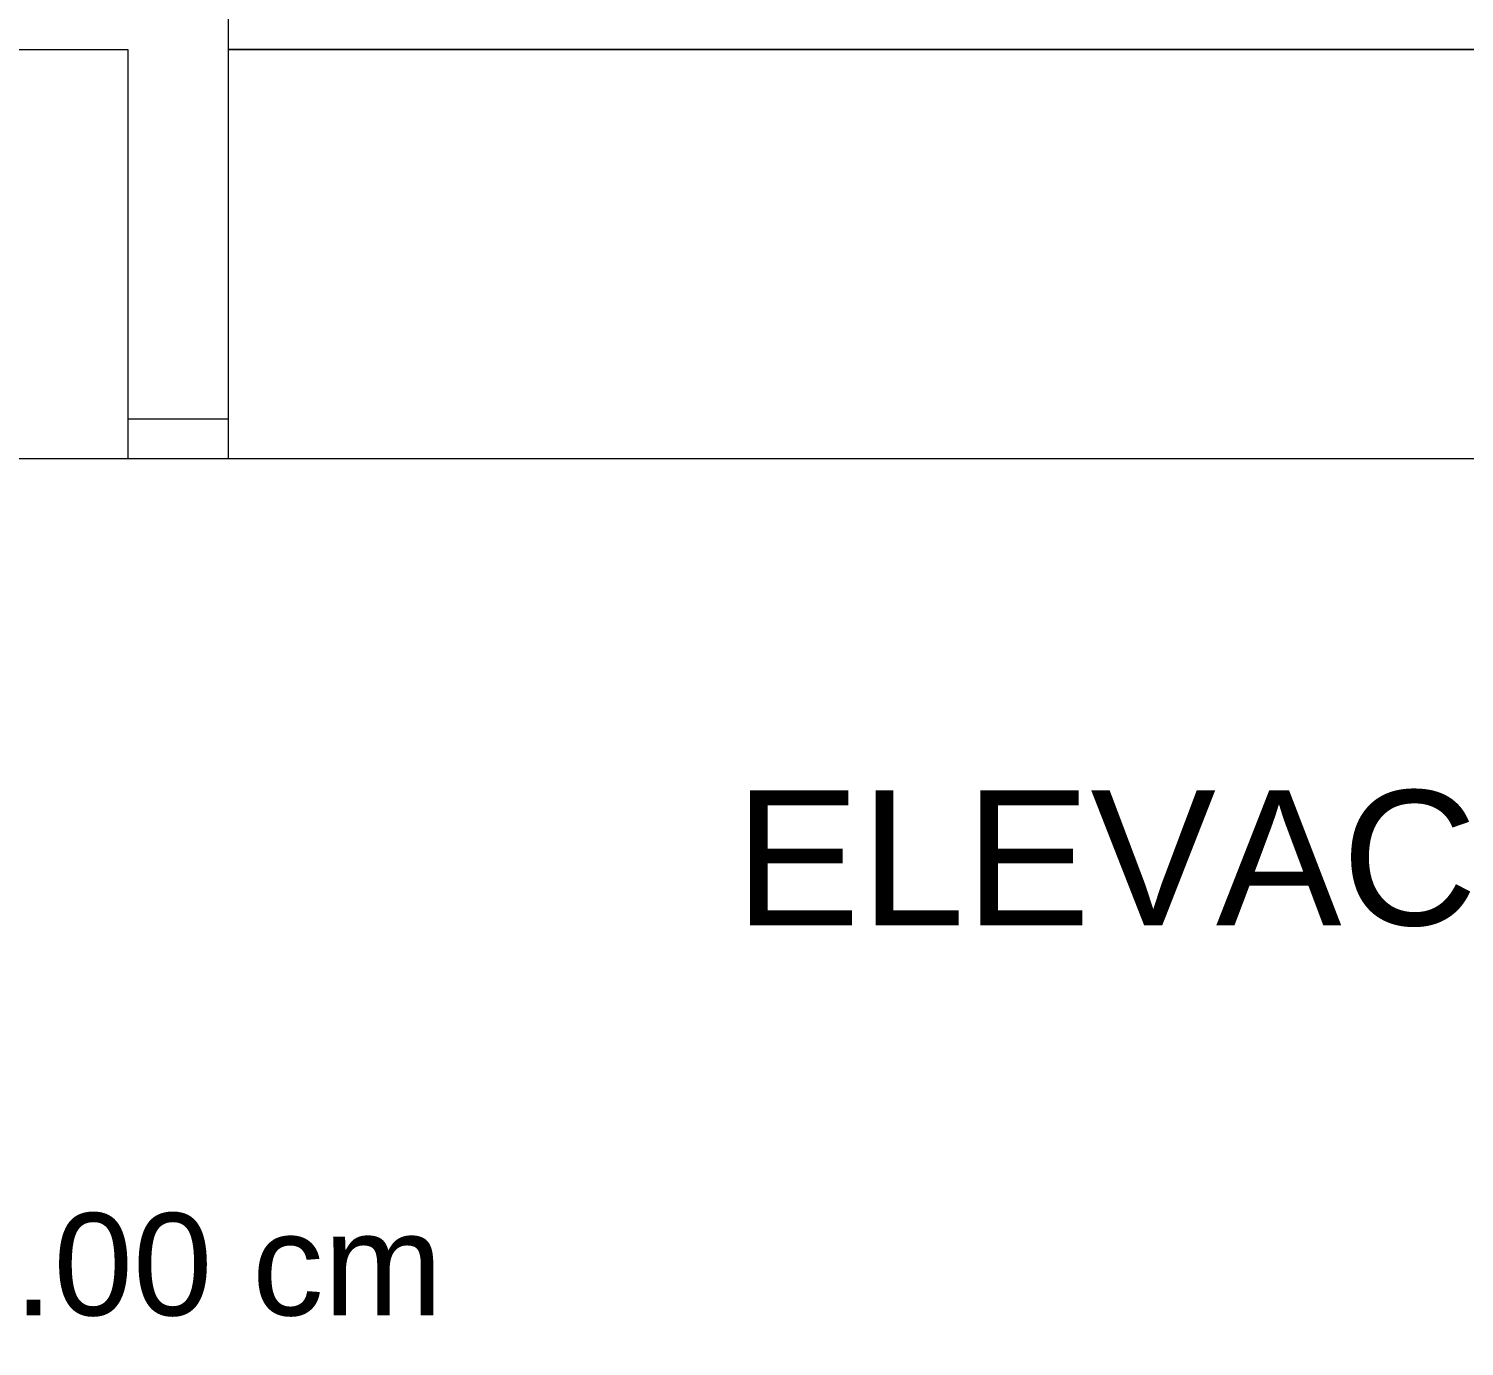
# Model space of a CAD drawing. Header units: inches. Extents: x 0.13 to 4.47, y 0.19 to 3.07.
# Drawn here: x 3.226 to 3.5764, y 1.8026 to 2.1242 of the extents above; entities that cross this region are included whole.
import ezdxf

# ---------------------------------------------------------------- set-up
doc = ezdxf.new("R2010")
doc.units = ezdxf.units.IN
doc.header["$MEASUREMENT"] = 0
doc.layers.add('PDF_PDF5_PDF12_PDF11_0', color=7, linetype='Continuous')
doc.layers.add('PDF_Texto', color=7, linetype='Continuous')
doc.styles.add('PDF Arial', font='arial.ttf')

msp = doc.modelspace()

# ---------------------------------------------------------------- linework, layer by layer
at = {"layer": 'PDF_PDF5_PDF12_PDF11_0', "lineweight": 5}
for points in [[(3.27479, 2.01921), (3.27479, 2.11906), (3.27479, 2.14413)], [(2.89584, 2.11906), (3.25018, 2.11906), (3.25018, 2.01921)], [(4.04338, 2.11906), (3.27479, 2.11906), (4.04338, 2.11906)], [(3.25018, 2.02896), (3.27479, 2.02896)], [(4.15251, 2.01921), (2.81968, 2.01921)]]:
    msp.add_lwpolyline(points, dxfattribs=at)

# ---------------------------------------------------------------- texts
at = {"layer": 'PDF_Texto', "attachment_point": 7, "style": 'PDF Arial'}
for s, insert, char_height in [('ELEVACION INTERNA', (3.39832, 1.9049), 0.032893), ('5 mm de espesor y 2.50 a 3.00 cm', (2.78996, 1.80261), 0.0249739)]:
    msp.add_mtext(s, dxfattribs=dict(at, insert=insert, char_height=char_height))

doc.saveas('drawing.dxf')
